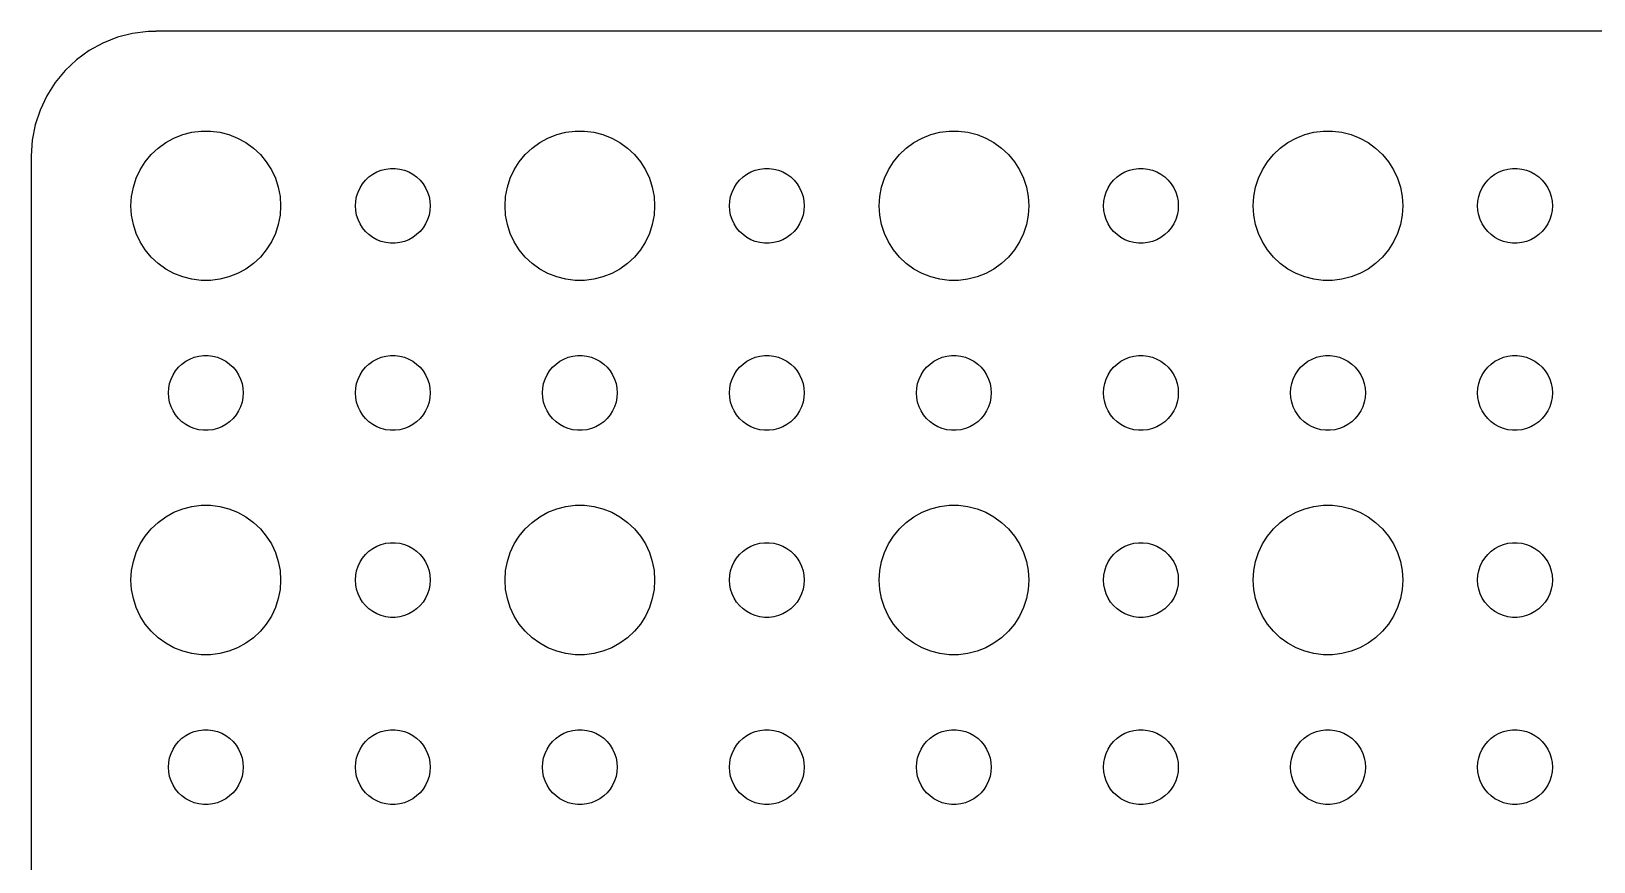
# Model space of a CAD drawing. Extents: x -67 to 67, y -67 to 67.
# Drawn here: x -67 to -4.3, y 33.7 to 67 of the extents above; entities that cross this region are included whole.
import ezdxf

# ---------------------------------------------------------------- set-up
doc = ezdxf.new("R2010")
doc.units = 0
doc.layers.get('0').update_dxf_attribs({"linetype": 'CONTINUOUS'})

msp = doc.modelspace()

# ---------------------------------------------------------------- linework, layer by layer
msp.add_lwpolyline([(62, 66.997), (-62, 66.997), (-62, 66.9901), (-62.314, 66.9901), (-62.9369, 66.9114), (-63.5451, 66.7553), (-64.1289, 66.5241), (-64.6791, 66.2216), (-65.1871, 65.8526), (-65.6448, 65.4227), (-66.0451, 64.9389), (-66.3815, 64.4088), (-66.6489, 63.8406), (-66.8429, 63.2434), (-66.9606, 62.6267), (-67, 62), (-67, -62)])
for points in [[(-60.1884, 57.0059), (-60.5621, 57.0531), (-60.9271, 57.1468), (-61.2773, 57.2855), (-61.6075, 57.467), (-61.9123, 57.6885), (-62.1869, 57.9464), (-62.4271, 58.2366), (-62.6289, 58.5547), (-62.7893, 58.8956), (-62.9057, 59.2539), (-62.9763, 59.624), (-63, 60), (-62.9763, 60.376), (-62.9057, 60.7461), (-62.7893, 61.1044), (-62.6289, 61.4453), (-62.4271, 61.7634), (-62.1869, 62.0536), (-61.9123, 62.3115), (-61.6075, 62.533), (-61.2773, 62.7145), (-60.9271, 62.8532), (-60.5621, 62.9469), (-60.1884, 62.9941), (-59.8116, 62.9941), (-59.4379, 62.9469), (-59.0729, 62.8532), (-58.7227, 62.7145), (-58.3925, 62.533), (-58.0877, 62.3115), (-57.8131, 62.0536), (-57.5729, 61.7634), (-57.3711, 61.4453), (-57.2107, 61.1044), (-57.0943, 60.7461), (-57.0237, 60.376), (-57, 60), (-57.0237, 59.624), (-57.0943, 59.2539), (-57.2107, 58.8956), (-57.3711, 58.5547), (-57.5729, 58.2366), (-57.8131, 57.9464), (-58.0877, 57.6885), (-58.3925, 57.467), (-58.7227, 57.2855), (-59.0729, 57.1468), (-59.4379, 57.0531), (-59.8116, 57.0059)], [(-45.1884, 57.0059), (-45.5621, 57.0531), (-45.9271, 57.1468), (-46.2773, 57.2855), (-46.6075, 57.467), (-46.9123, 57.6885), (-47.1869, 57.9464), (-47.4271, 58.2366), (-47.6289, 58.5547), (-47.7893, 58.8956), (-47.9057, 59.2539), (-47.9763, 59.624), (-48, 60), (-47.9763, 60.376), (-47.9057, 60.7461), (-47.7893, 61.1044), (-47.6289, 61.4453), (-47.4271, 61.7634), (-47.1869, 62.0536), (-46.9123, 62.3115), (-46.6075, 62.533), (-46.2773, 62.7145), (-45.9271, 62.8532), (-45.5621, 62.9469), (-45.1884, 62.9941), (-44.8116, 62.9941), (-44.4379, 62.9469), (-44.0729, 62.8532), (-43.7227, 62.7145), (-43.3925, 62.533), (-43.0877, 62.3115), (-42.8131, 62.0536), (-42.5729, 61.7634), (-42.3711, 61.4453), (-42.2107, 61.1044), (-42.0943, 60.7461), (-42.0237, 60.376), (-42, 60), (-42.0237, 59.624), (-42.0943, 59.2539), (-42.2107, 58.8956), (-42.3711, 58.5547), (-42.5729, 58.2366), (-42.8131, 57.9464), (-43.0877, 57.6885), (-43.3925, 57.467), (-43.7227, 57.2855), (-44.0729, 57.1468), (-44.4379, 57.0531), (-44.8116, 57.0059)], [(-30.1884, 57.0059), (-30.5621, 57.0531), (-30.9271, 57.1468), (-31.2773, 57.2855), (-31.6075, 57.467), (-31.9123, 57.6885), (-32.1869, 57.9464), (-32.4271, 58.2366), (-32.6289, 58.5547), (-32.7893, 58.8956), (-32.9057, 59.2539), (-32.9763, 59.624), (-33, 60), (-32.9763, 60.376), (-32.9057, 60.7461), (-32.7893, 61.1044), (-32.6289, 61.4453), (-32.4271, 61.7634), (-32.1869, 62.0536), (-31.9123, 62.3115), (-31.6075, 62.533), (-31.2773, 62.7145), (-30.9271, 62.8532), (-30.5621, 62.9469), (-30.1884, 62.9941), (-29.8116, 62.9941), (-29.4379, 62.9469), (-29.0729, 62.8532), (-28.7227, 62.7145), (-28.3925, 62.533), (-28.0877, 62.3115), (-27.8131, 62.0536), (-27.5729, 61.7634), (-27.3711, 61.4453), (-27.2107, 61.1044), (-27.0943, 60.7461), (-27.0237, 60.376), (-27, 60), (-27.0237, 59.624), (-27.0943, 59.2539), (-27.2107, 58.8956), (-27.3711, 58.5547), (-27.5729, 58.2366), (-27.8131, 57.9464), (-28.0877, 57.6885), (-28.3925, 57.467), (-28.7227, 57.2855), (-29.0729, 57.1468), (-29.4379, 57.0531), (-29.8116, 57.0059)], [(-15.1884, 57.0059), (-15.5621, 57.0531), (-15.9271, 57.1468), (-16.2773, 57.2855), (-16.6075, 57.467), (-16.9123, 57.6885), (-17.1869, 57.9464), (-17.4271, 58.2366), (-17.6289, 58.5547), (-17.7893, 58.8956), (-17.9057, 59.2539), (-17.9763, 59.624), (-18, 60), (-17.9763, 60.376), (-17.9057, 60.7461), (-17.7893, 61.1044), (-17.6289, 61.4453), (-17.4271, 61.7634), (-17.1869, 62.0536), (-16.9123, 62.3115), (-16.6075, 62.533), (-16.2773, 62.7145), (-15.9271, 62.8532), (-15.5621, 62.9469), (-15.1884, 62.9941), (-14.8116, 62.9941), (-14.4379, 62.9469), (-14.0729, 62.8532), (-13.7227, 62.7145), (-13.3925, 62.533), (-13.0877, 62.3115), (-12.8131, 62.0536), (-12.5729, 61.7634), (-12.3711, 61.4453), (-12.2107, 61.1044), (-12.0943, 60.7461), (-12.0237, 60.376), (-12, 60), (-12.0237, 59.624), (-12.0943, 59.2539), (-12.2107, 58.8956), (-12.3711, 58.5547), (-12.5729, 58.2366), (-12.8131, 57.9464), (-13.0877, 57.6885), (-13.3925, 57.467), (-13.7227, 57.2855), (-14.0729, 57.1468), (-14.4379, 57.0531), (-14.8116, 57.0059)], [(-52.5942, 58.503), (-52.7811, 58.5266), (-52.9635, 58.5734), (-53.1387, 58.6428), (-53.3037, 58.7335), (-53.4561, 58.8442), (-53.5935, 58.9732), (-53.7135, 59.1183), (-53.8145, 59.2774), (-53.8947, 59.4478), (-53.9529, 59.627), (-53.9882, 59.812), (-54, 60), (-53.9882, 60.188), (-53.9529, 60.373), (-53.8947, 60.5522), (-53.8145, 60.7226), (-53.7135, 60.8817), (-53.5935, 61.0268), (-53.4561, 61.1558), (-53.3037, 61.2665), (-53.1387, 61.3572), (-52.9635, 61.4266), (-52.7811, 61.4734), (-52.5942, 61.497), (-52.4058, 61.497), (-52.2189, 61.4734), (-52.0365, 61.4266), (-51.8613, 61.3572), (-51.6963, 61.2665), (-51.5439, 61.1558), (-51.4065, 61.0268), (-51.2865, 60.8817), (-51.1855, 60.7226), (-51.1053, 60.5522), (-51.0471, 60.373), (-51.0118, 60.188), (-51, 60), (-51.0118, 59.812), (-51.0471, 59.627), (-51.1053, 59.4478), (-51.1855, 59.2774), (-51.2865, 59.1183), (-51.4065, 58.9732), (-51.5439, 58.8442), (-51.6963, 58.7335), (-51.8613, 58.6428), (-52.0365, 58.5734), (-52.2189, 58.5266), (-52.4058, 58.503)], [(-37.5942, 58.503), (-37.7811, 58.5266), (-37.9635, 58.5734), (-38.1387, 58.6428), (-38.3037, 58.7335), (-38.4561, 58.8442), (-38.5935, 58.9732), (-38.7135, 59.1183), (-38.8145, 59.2774), (-38.8947, 59.4478), (-38.9529, 59.627), (-38.9882, 59.812), (-39, 60), (-38.9882, 60.188), (-38.9529, 60.373), (-38.8947, 60.5522), (-38.8145, 60.7226), (-38.7135, 60.8817), (-38.5935, 61.0268), (-38.4561, 61.1558), (-38.3037, 61.2665), (-38.1387, 61.3572), (-37.9635, 61.4266), (-37.7811, 61.4734), (-37.5942, 61.497), (-37.4058, 61.497), (-37.2189, 61.4734), (-37.0365, 61.4266), (-36.8613, 61.3572), (-36.6963, 61.2665), (-36.5439, 61.1558), (-36.4065, 61.0268), (-36.2865, 60.8817), (-36.1855, 60.7226), (-36.1053, 60.5522), (-36.0471, 60.373), (-36.0118, 60.188), (-36, 60), (-36.0118, 59.812), (-36.0471, 59.627), (-36.1053, 59.4478), (-36.1855, 59.2774), (-36.2865, 59.1183), (-36.4065, 58.9732), (-36.5439, 58.8442), (-36.6963, 58.7335), (-36.8613, 58.6428), (-37.0365, 58.5734), (-37.2189, 58.5266), (-37.4058, 58.503)], [(-22.5942, 58.503), (-22.7811, 58.5266), (-22.9635, 58.5734), (-23.1387, 58.6428), (-23.3037, 58.7335), (-23.4561, 58.8442), (-23.5935, 58.9732), (-23.7135, 59.1183), (-23.8145, 59.2774), (-23.8947, 59.4478), (-23.9529, 59.627), (-23.9882, 59.812), (-24, 60), (-23.9882, 60.188), (-23.9529, 60.373), (-23.8947, 60.5522), (-23.8145, 60.7226), (-23.7135, 60.8817), (-23.5935, 61.0268), (-23.4561, 61.1558), (-23.3037, 61.2665), (-23.1387, 61.3572), (-22.9635, 61.4266), (-22.7811, 61.4734), (-22.5942, 61.497), (-22.4058, 61.497), (-22.2189, 61.4734), (-22.0365, 61.4266), (-21.8613, 61.3572), (-21.6963, 61.2665), (-21.5439, 61.1558), (-21.4065, 61.0268), (-21.2865, 60.8817), (-21.1855, 60.7226), (-21.1053, 60.5522), (-21.0471, 60.373), (-21.0118, 60.188), (-21, 60), (-21.0118, 59.812), (-21.0471, 59.627), (-21.1053, 59.4478), (-21.1855, 59.2774), (-21.2865, 59.1183), (-21.4065, 58.9732), (-21.5439, 58.8442), (-21.6963, 58.7335), (-21.8613, 58.6428), (-22.0365, 58.5734), (-22.2189, 58.5266), (-22.4058, 58.503)], [(-7.59419, 58.503), (-7.78107, 58.5266), (-7.96353, 58.5734), (-8.13867, 58.6428), (-8.30374, 58.7335), (-8.45614, 58.8442), (-8.59345, 58.9732), (-8.71353, 59.1183), (-8.81446, 59.2774), (-8.89466, 59.4478), (-8.95287, 59.627), (-8.98817, 59.812), (-9, 60), (-8.98817, 60.188), (-8.95287, 60.373), (-8.89466, 60.5522), (-8.81446, 60.7226), (-8.71353, 60.8817), (-8.59345, 61.0268), (-8.45614, 61.1558), (-8.30374, 61.2665), (-8.13867, 61.3572), (-7.96353, 61.4266), (-7.78107, 61.4734), (-7.59419, 61.497), (-7.40581, 61.497), (-7.21893, 61.4734), (-7.03647, 61.4266), (-6.86133, 61.3572), (-6.69626, 61.2665), (-6.54386, 61.1558), (-6.40655, 61.0268), (-6.28647, 60.8817), (-6.18554, 60.7226), (-6.10534, 60.5522), (-6.04713, 60.373), (-6.01183, 60.188), (-6, 60), (-6.01183, 59.812), (-6.04713, 59.627), (-6.10534, 59.4478), (-6.18554, 59.2774), (-6.28647, 59.1183), (-6.40655, 58.9732), (-6.54386, 58.8442), (-6.69626, 58.7335), (-6.86133, 58.6428), (-7.03647, 58.5734), (-7.21893, 58.5266), (-7.40581, 58.503)], [(-60.0942, 51.003), (-60.2811, 51.0266), (-60.4635, 51.0734), (-60.6387, 51.1428), (-60.8037, 51.2335), (-60.9561, 51.3442), (-61.0935, 51.4732), (-61.2135, 51.6183), (-61.3145, 51.7774), (-61.3947, 51.9478), (-61.4529, 52.127), (-61.4882, 52.312), (-61.5, 52.5), (-61.4882, 52.688), (-61.4529, 52.873), (-61.3947, 53.0522), (-61.3145, 53.2226), (-61.2135, 53.3817), (-61.0935, 53.5268), (-60.9561, 53.6558), (-60.8037, 53.7665), (-60.6387, 53.8572), (-60.4635, 53.9266), (-60.2811, 53.9734), (-60.0942, 53.997), (-59.9058, 53.997), (-59.7189, 53.9734), (-59.5365, 53.9266), (-59.3613, 53.8572), (-59.1963, 53.7665), (-59.0439, 53.6558), (-58.9065, 53.5268), (-58.7865, 53.3817), (-58.6855, 53.2226), (-58.6053, 53.0522), (-58.5471, 52.873), (-58.5118, 52.688), (-58.5, 52.5), (-58.5118, 52.312), (-58.5471, 52.127), (-58.6053, 51.9478), (-58.6855, 51.7774), (-58.7865, 51.6183), (-58.9065, 51.4732), (-59.0439, 51.3442), (-59.1963, 51.2335), (-59.3613, 51.1428), (-59.5365, 51.0734), (-59.7189, 51.0266), (-59.9058, 51.003)], [(-52.5942, 51.003), (-52.7811, 51.0266), (-52.9635, 51.0734), (-53.1387, 51.1428), (-53.3037, 51.2335), (-53.4561, 51.3442), (-53.5935, 51.4732), (-53.7135, 51.6183), (-53.8145, 51.7774), (-53.8947, 51.9478), (-53.9529, 52.127), (-53.9882, 52.312), (-54, 52.5), (-53.9882, 52.688), (-53.9529, 52.873), (-53.8947, 53.0522), (-53.8145, 53.2226), (-53.7135, 53.3817), (-53.5935, 53.5268), (-53.4561, 53.6558), (-53.3037, 53.7665), (-53.1387, 53.8572), (-52.9635, 53.9266), (-52.7811, 53.9734), (-52.5942, 53.997), (-52.4058, 53.997), (-52.2189, 53.9734), (-52.0365, 53.9266), (-51.8613, 53.8572), (-51.6963, 53.7665), (-51.5439, 53.6558), (-51.4065, 53.5268), (-51.2865, 53.3817), (-51.1855, 53.2226), (-51.1053, 53.0522), (-51.0471, 52.873), (-51.0118, 52.688), (-51, 52.5), (-51.0118, 52.312), (-51.0471, 52.127), (-51.1053, 51.9478), (-51.1855, 51.7774), (-51.2865, 51.6183), (-51.4065, 51.4732), (-51.5439, 51.3442), (-51.6963, 51.2335), (-51.8613, 51.1428), (-52.0365, 51.0734), (-52.2189, 51.0266), (-52.4058, 51.003)], [(-45.0942, 51.003), (-45.2811, 51.0266), (-45.4635, 51.0734), (-45.6387, 51.1428), (-45.8037, 51.2335), (-45.9561, 51.3442), (-46.0935, 51.4732), (-46.2135, 51.6183), (-46.3145, 51.7774), (-46.3947, 51.9478), (-46.4529, 52.127), (-46.4882, 52.312), (-46.5, 52.5), (-46.4882, 52.688), (-46.4529, 52.873), (-46.3947, 53.0522), (-46.3145, 53.2226), (-46.2135, 53.3817), (-46.0935, 53.5268), (-45.9561, 53.6558), (-45.8037, 53.7665), (-45.6387, 53.8572), (-45.4635, 53.9266), (-45.2811, 53.9734), (-45.0942, 53.997), (-44.9058, 53.997), (-44.7189, 53.9734), (-44.5365, 53.9266), (-44.3613, 53.8572), (-44.1963, 53.7665), (-44.0439, 53.6558), (-43.9065, 53.5268), (-43.7865, 53.3817), (-43.6855, 53.2226), (-43.6053, 53.0522), (-43.5471, 52.873), (-43.5118, 52.688), (-43.5, 52.5), (-43.5118, 52.312), (-43.5471, 52.127), (-43.6053, 51.9478), (-43.6855, 51.7774), (-43.7865, 51.6183), (-43.9065, 51.4732), (-44.0439, 51.3442), (-44.1963, 51.2335), (-44.3613, 51.1428), (-44.5365, 51.0734), (-44.7189, 51.0266), (-44.9058, 51.003)], [(-37.5942, 51.003), (-37.7811, 51.0266), (-37.9635, 51.0734), (-38.1387, 51.1428), (-38.3037, 51.2335), (-38.4561, 51.3442), (-38.5935, 51.4732), (-38.7135, 51.6183), (-38.8145, 51.7774), (-38.8947, 51.9478), (-38.9529, 52.127), (-38.9882, 52.312), (-39, 52.5), (-38.9882, 52.688), (-38.9529, 52.873), (-38.8947, 53.0522), (-38.8145, 53.2226), (-38.7135, 53.3817), (-38.5935, 53.5268), (-38.4561, 53.6558), (-38.3037, 53.7665), (-38.1387, 53.8572), (-37.9635, 53.9266), (-37.7811, 53.9734), (-37.5942, 53.997), (-37.4058, 53.997), (-37.2189, 53.9734), (-37.0365, 53.9266), (-36.8613, 53.8572), (-36.6963, 53.7665), (-36.5439, 53.6558), (-36.4065, 53.5268), (-36.2865, 53.3817), (-36.1855, 53.2226), (-36.1053, 53.0522), (-36.0471, 52.873), (-36.0118, 52.688), (-36, 52.5), (-36.0118, 52.312), (-36.0471, 52.127), (-36.1053, 51.9478), (-36.1855, 51.7774), (-36.2865, 51.6183), (-36.4065, 51.4732), (-36.5439, 51.3442), (-36.6963, 51.2335), (-36.8613, 51.1428), (-37.0365, 51.0734), (-37.2189, 51.0266), (-37.4058, 51.003)], [(-30.0942, 51.003), (-30.2811, 51.0266), (-30.4635, 51.0734), (-30.6387, 51.1428), (-30.8037, 51.2335), (-30.9561, 51.3442), (-31.0935, 51.4732), (-31.2135, 51.6183), (-31.3145, 51.7774), (-31.3947, 51.9478), (-31.4529, 52.127), (-31.4882, 52.312), (-31.5, 52.5), (-31.4882, 52.688), (-31.4529, 52.873), (-31.3947, 53.0522), (-31.3145, 53.2226), (-31.2135, 53.3817), (-31.0935, 53.5268), (-30.9561, 53.6558), (-30.8037, 53.7665), (-30.6387, 53.8572), (-30.4635, 53.9266), (-30.2811, 53.9734), (-30.0942, 53.997), (-29.9058, 53.997), (-29.7189, 53.9734), (-29.5365, 53.9266), (-29.3613, 53.8572), (-29.1963, 53.7665), (-29.0439, 53.6558), (-28.9065, 53.5268), (-28.7865, 53.3817), (-28.6855, 53.2226), (-28.6053, 53.0522), (-28.5471, 52.873), (-28.5118, 52.688), (-28.5, 52.5), (-28.5118, 52.312), (-28.5471, 52.127), (-28.6053, 51.9478), (-28.6855, 51.7774), (-28.7865, 51.6183), (-28.9065, 51.4732), (-29.0439, 51.3442), (-29.1963, 51.2335), (-29.3613, 51.1428), (-29.5365, 51.0734), (-29.7189, 51.0266), (-29.9058, 51.003)], [(-22.5942, 51.003), (-22.7811, 51.0266), (-22.9635, 51.0734), (-23.1387, 51.1428), (-23.3037, 51.2335), (-23.4561, 51.3442), (-23.5935, 51.4732), (-23.7135, 51.6183), (-23.8145, 51.7774), (-23.8947, 51.9478), (-23.9529, 52.127), (-23.9882, 52.312), (-24, 52.5), (-23.9882, 52.688), (-23.9529, 52.873), (-23.8947, 53.0522), (-23.8145, 53.2226), (-23.7135, 53.3817), (-23.5935, 53.5268), (-23.4561, 53.6558), (-23.3037, 53.7665), (-23.1387, 53.8572), (-22.9635, 53.9266), (-22.7811, 53.9734), (-22.5942, 53.997), (-22.4058, 53.997), (-22.2189, 53.9734), (-22.0365, 53.9266), (-21.8613, 53.8572), (-21.6963, 53.7665), (-21.5439, 53.6558), (-21.4065, 53.5268), (-21.2865, 53.3817), (-21.1855, 53.2226), (-21.1053, 53.0522), (-21.0471, 52.873), (-21.0118, 52.688), (-21, 52.5), (-21.0118, 52.312), (-21.0471, 52.127), (-21.1053, 51.9478), (-21.1855, 51.7774), (-21.2865, 51.6183), (-21.4065, 51.4732), (-21.5439, 51.3442), (-21.6963, 51.2335), (-21.8613, 51.1428), (-22.0365, 51.0734), (-22.2189, 51.0266), (-22.4058, 51.003)], [(-15.0942, 51.003), (-15.2811, 51.0266), (-15.4635, 51.0734), (-15.6387, 51.1428), (-15.8037, 51.2335), (-15.9561, 51.3442), (-16.0935, 51.4732), (-16.2135, 51.6183), (-16.3145, 51.7774), (-16.3947, 51.9478), (-16.4529, 52.127), (-16.4882, 52.312), (-16.5, 52.5), (-16.4882, 52.688), (-16.4529, 52.873), (-16.3947, 53.0522), (-16.3145, 53.2226), (-16.2135, 53.3817), (-16.0935, 53.5268), (-15.9561, 53.6558), (-15.8037, 53.7665), (-15.6387, 53.8572), (-15.4635, 53.9266), (-15.2811, 53.9734), (-15.0942, 53.997), (-14.9058, 53.997), (-14.7189, 53.9734), (-14.5365, 53.9266), (-14.3613, 53.8572), (-14.1963, 53.7665), (-14.0439, 53.6558), (-13.9065, 53.5268), (-13.7865, 53.3817), (-13.6855, 53.2226), (-13.6053, 53.0522), (-13.5471, 52.873), (-13.5118, 52.688), (-13.5, 52.5), (-13.5118, 52.312), (-13.5471, 52.127), (-13.6053, 51.9478), (-13.6855, 51.7774), (-13.7865, 51.6183), (-13.9065, 51.4732), (-14.0439, 51.3442), (-14.1963, 51.2335), (-14.3613, 51.1428), (-14.5365, 51.0734), (-14.7189, 51.0266), (-14.9058, 51.003)], [(-7.59419, 51.003), (-7.78107, 51.0266), (-7.96353, 51.0734), (-8.13867, 51.1428), (-8.30374, 51.2335), (-8.45614, 51.3442), (-8.59345, 51.4732), (-8.71353, 51.6183), (-8.81446, 51.7774), (-8.89466, 51.9478), (-8.95287, 52.127), (-8.98817, 52.312), (-9, 52.5), (-8.98817, 52.688), (-8.95287, 52.873), (-8.89466, 53.0522), (-8.81446, 53.2226), (-8.71353, 53.3817), (-8.59345, 53.5268), (-8.45614, 53.6558), (-8.30374, 53.7665), (-8.13867, 53.8572), (-7.96353, 53.9266), (-7.78107, 53.9734), (-7.59419, 53.997), (-7.40581, 53.997), (-7.21893, 53.9734), (-7.03647, 53.9266), (-6.86133, 53.8572), (-6.69626, 53.7665), (-6.54386, 53.6558), (-6.40655, 53.5268), (-6.28647, 53.3817), (-6.18554, 53.2226), (-6.10534, 53.0522), (-6.04713, 52.873), (-6.01183, 52.688), (-6, 52.5), (-6.01183, 52.312), (-6.04713, 52.127), (-6.10534, 51.9478), (-6.18554, 51.7774), (-6.28647, 51.6183), (-6.40655, 51.4732), (-6.54386, 51.3442), (-6.69626, 51.2335), (-6.86133, 51.1428), (-7.03647, 51.0734), (-7.21893, 51.0266), (-7.40581, 51.003)], [(-60.1884, 42.0059), (-60.5621, 42.0531), (-60.9271, 42.1468), (-61.2773, 42.2855), (-61.6075, 42.467), (-61.9123, 42.6885), (-62.1869, 42.9464), (-62.4271, 43.2366), (-62.6289, 43.5547), (-62.7893, 43.8956), (-62.9057, 44.2539), (-62.9763, 44.624), (-63, 45), (-62.9763, 45.376), (-62.9057, 45.7461), (-62.7893, 46.1044), (-62.6289, 46.4453), (-62.4271, 46.7634), (-62.1869, 47.0536), (-61.9123, 47.3115), (-61.6075, 47.533), (-61.2773, 47.7145), (-60.9271, 47.8532), (-60.5621, 47.9469), (-60.1884, 47.9941), (-59.8116, 47.9941), (-59.4379, 47.9469), (-59.0729, 47.8532), (-58.7227, 47.7145), (-58.3925, 47.533), (-58.0877, 47.3115), (-57.8131, 47.0536), (-57.5729, 46.7634), (-57.3711, 46.4453), (-57.2107, 46.1044), (-57.0943, 45.7461), (-57.0237, 45.376), (-57, 45), (-57.0237, 44.624), (-57.0943, 44.2539), (-57.2107, 43.8956), (-57.3711, 43.5547), (-57.5729, 43.2366), (-57.8131, 42.9464), (-58.0877, 42.6885), (-58.3925, 42.467), (-58.7227, 42.2855), (-59.0729, 42.1468), (-59.4379, 42.0531), (-59.8116, 42.0059)], [(-45.1884, 42.0059), (-45.5621, 42.0531), (-45.9271, 42.1468), (-46.2773, 42.2855), (-46.6075, 42.467), (-46.9123, 42.6885), (-47.1869, 42.9464), (-47.4271, 43.2366), (-47.6289, 43.5547), (-47.7893, 43.8956), (-47.9057, 44.2539), (-47.9763, 44.624), (-48, 45), (-47.9763, 45.376), (-47.9057, 45.7461), (-47.7893, 46.1044), (-47.6289, 46.4453), (-47.4271, 46.7634), (-47.1869, 47.0536), (-46.9123, 47.3115), (-46.6075, 47.533), (-46.2773, 47.7145), (-45.9271, 47.8532), (-45.5621, 47.9469), (-45.1884, 47.9941), (-44.8116, 47.9941), (-44.4379, 47.9469), (-44.0729, 47.8532), (-43.7227, 47.7145), (-43.3925, 47.533), (-43.0877, 47.3115), (-42.8131, 47.0536), (-42.5729, 46.7634), (-42.3711, 46.4453), (-42.2107, 46.1044), (-42.0943, 45.7461), (-42.0237, 45.376), (-42, 45), (-42.0237, 44.624), (-42.0943, 44.2539), (-42.2107, 43.8956), (-42.3711, 43.5547), (-42.5729, 43.2366), (-42.8131, 42.9464), (-43.0877, 42.6885), (-43.3925, 42.467), (-43.7227, 42.2855), (-44.0729, 42.1468), (-44.4379, 42.0531), (-44.8116, 42.0059)], [(-30.1884, 42.0059), (-30.5621, 42.0531), (-30.9271, 42.1468), (-31.2773, 42.2855), (-31.6075, 42.467), (-31.9123, 42.6885), (-32.1869, 42.9464), (-32.4271, 43.2366), (-32.6289, 43.5547), (-32.7893, 43.8956), (-32.9057, 44.2539), (-32.9763, 44.624), (-33, 45), (-32.9763, 45.376), (-32.9057, 45.7461), (-32.7893, 46.1044), (-32.6289, 46.4453), (-32.4271, 46.7634), (-32.1869, 47.0536), (-31.9123, 47.3115), (-31.6075, 47.533), (-31.2773, 47.7145), (-30.9271, 47.8532), (-30.5621, 47.9469), (-30.1884, 47.9941), (-29.8116, 47.9941), (-29.4379, 47.9469), (-29.0729, 47.8532), (-28.7227, 47.7145), (-28.3925, 47.533), (-28.0877, 47.3115), (-27.8131, 47.0536), (-27.5729, 46.7634), (-27.3711, 46.4453), (-27.2107, 46.1044), (-27.0943, 45.7461), (-27.0237, 45.376), (-27, 45), (-27.0237, 44.624), (-27.0943, 44.2539), (-27.2107, 43.8956), (-27.3711, 43.5547), (-27.5729, 43.2366), (-27.8131, 42.9464), (-28.0877, 42.6885), (-28.3925, 42.467), (-28.7227, 42.2855), (-29.0729, 42.1468), (-29.4379, 42.0531), (-29.8116, 42.0059)], [(-15.1884, 42.0059), (-15.5621, 42.0531), (-15.9271, 42.1468), (-16.2773, 42.2855), (-16.6075, 42.467), (-16.9123, 42.6885), (-17.1869, 42.9464), (-17.4271, 43.2366), (-17.6289, 43.5547), (-17.7893, 43.8956), (-17.9057, 44.2539), (-17.9763, 44.624), (-18, 45), (-17.9763, 45.376), (-17.9057, 45.7461), (-17.7893, 46.1044), (-17.6289, 46.4453), (-17.4271, 46.7634), (-17.1869, 47.0536), (-16.9123, 47.3115), (-16.6075, 47.533), (-16.2773, 47.7145), (-15.9271, 47.8532), (-15.5621, 47.9469), (-15.1884, 47.9941), (-14.8116, 47.9941), (-14.4379, 47.9469), (-14.0729, 47.8532), (-13.7227, 47.7145), (-13.3925, 47.533), (-13.0877, 47.3115), (-12.8131, 47.0536), (-12.5729, 46.7634), (-12.3711, 46.4453), (-12.2107, 46.1044), (-12.0943, 45.7461), (-12.0237, 45.376), (-12, 45), (-12.0237, 44.624), (-12.0943, 44.2539), (-12.2107, 43.8956), (-12.3711, 43.5547), (-12.5729, 43.2366), (-12.8131, 42.9464), (-13.0877, 42.6885), (-13.3925, 42.467), (-13.7227, 42.2855), (-14.0729, 42.1468), (-14.4379, 42.0531), (-14.8116, 42.0059)], [(-52.5942, 43.503), (-52.7811, 43.5266), (-52.9635, 43.5734), (-53.1387, 43.6428), (-53.3037, 43.7335), (-53.4561, 43.8442), (-53.5935, 43.9732), (-53.7135, 44.1183), (-53.8145, 44.2774), (-53.8947, 44.4478), (-53.9529, 44.627), (-53.9882, 44.812), (-54, 45), (-53.9882, 45.188), (-53.9529, 45.373), (-53.8947, 45.5522), (-53.8145, 45.7226), (-53.7135, 45.8817), (-53.5935, 46.0268), (-53.4561, 46.1558), (-53.3037, 46.2665), (-53.1387, 46.3572), (-52.9635, 46.4266), (-52.7811, 46.4734), (-52.5942, 46.497), (-52.4058, 46.497), (-52.2189, 46.4734), (-52.0365, 46.4266), (-51.8613, 46.3572), (-51.6963, 46.2665), (-51.5439, 46.1558), (-51.4065, 46.0268), (-51.2865, 45.8817), (-51.1855, 45.7226), (-51.1053, 45.5522), (-51.0471, 45.373), (-51.0118, 45.188), (-51, 45), (-51.0118, 44.812), (-51.0471, 44.627), (-51.1053, 44.4478), (-51.1855, 44.2774), (-51.2865, 44.1183), (-51.4065, 43.9732), (-51.5439, 43.8442), (-51.6963, 43.7335), (-51.8613, 43.6428), (-52.0365, 43.5734), (-52.2189, 43.5266), (-52.4058, 43.503)], [(-37.5942, 43.503), (-37.7811, 43.5266), (-37.9635, 43.5734), (-38.1387, 43.6428), (-38.3037, 43.7335), (-38.4561, 43.8442), (-38.5935, 43.9732), (-38.7135, 44.1183), (-38.8145, 44.2774), (-38.8947, 44.4478), (-38.9529, 44.627), (-38.9882, 44.812), (-39, 45), (-38.9882, 45.188), (-38.9529, 45.373), (-38.8947, 45.5522), (-38.8145, 45.7226), (-38.7135, 45.8817), (-38.5935, 46.0268), (-38.4561, 46.1558), (-38.3037, 46.2665), (-38.1387, 46.3572), (-37.9635, 46.4266), (-37.7811, 46.4734), (-37.5942, 46.497), (-37.4058, 46.497), (-37.2189, 46.4734), (-37.0365, 46.4266), (-36.8613, 46.3572), (-36.6963, 46.2665), (-36.5439, 46.1558), (-36.4065, 46.0268), (-36.2865, 45.8817), (-36.1855, 45.7226), (-36.1053, 45.5522), (-36.0471, 45.373), (-36.0118, 45.188), (-36, 45), (-36.0118, 44.812), (-36.0471, 44.627), (-36.1053, 44.4478), (-36.1855, 44.2774), (-36.2865, 44.1183), (-36.4065, 43.9732), (-36.5439, 43.8442), (-36.6963, 43.7335), (-36.8613, 43.6428), (-37.0365, 43.5734), (-37.2189, 43.5266), (-37.4058, 43.503)], [(-22.5942, 43.503), (-22.7811, 43.5266), (-22.9635, 43.5734), (-23.1387, 43.6428), (-23.3037, 43.7335), (-23.4561, 43.8442), (-23.5935, 43.9732), (-23.7135, 44.1183), (-23.8145, 44.2774), (-23.8947, 44.4478), (-23.9529, 44.627), (-23.9882, 44.812), (-24, 45), (-23.9882, 45.188), (-23.9529, 45.373), (-23.8947, 45.5522), (-23.8145, 45.7226), (-23.7135, 45.8817), (-23.5935, 46.0268), (-23.4561, 46.1558), (-23.3037, 46.2665), (-23.1387, 46.3572), (-22.9635, 46.4266), (-22.7811, 46.4734), (-22.5942, 46.497), (-22.4058, 46.497), (-22.2189, 46.4734), (-22.0365, 46.4266), (-21.8613, 46.3572), (-21.6963, 46.2665), (-21.5439, 46.1558), (-21.4065, 46.0268), (-21.2865, 45.8817), (-21.1855, 45.7226), (-21.1053, 45.5522), (-21.0471, 45.373), (-21.0118, 45.188), (-21, 45), (-21.0118, 44.812), (-21.0471, 44.627), (-21.1053, 44.4478), (-21.1855, 44.2774), (-21.2865, 44.1183), (-21.4065, 43.9732), (-21.5439, 43.8442), (-21.6963, 43.7335), (-21.8613, 43.6428), (-22.0365, 43.5734), (-22.2189, 43.5266), (-22.4058, 43.503)], [(-7.59419, 43.503), (-7.78107, 43.5266), (-7.96353, 43.5734), (-8.13867, 43.6428), (-8.30374, 43.7335), (-8.45614, 43.8442), (-8.59345, 43.9732), (-8.71353, 44.1183), (-8.81446, 44.2774), (-8.89466, 44.4478), (-8.95287, 44.627), (-8.98817, 44.812), (-9, 45), (-8.98817, 45.188), (-8.95287, 45.373), (-8.89466, 45.5522), (-8.81446, 45.7226), (-8.71353, 45.8817), (-8.59345, 46.0268), (-8.45614, 46.1558), (-8.30374, 46.2665), (-8.13867, 46.3572), (-7.96353, 46.4266), (-7.78107, 46.4734), (-7.59419, 46.497), (-7.40581, 46.497), (-7.21893, 46.4734), (-7.03647, 46.4266), (-6.86133, 46.3572), (-6.69626, 46.2665), (-6.54386, 46.1558), (-6.40655, 46.0268), (-6.28647, 45.8817), (-6.18554, 45.7226), (-6.10534, 45.5522), (-6.04713, 45.373), (-6.01183, 45.188), (-6, 45), (-6.01183, 44.812), (-6.04713, 44.627), (-6.10534, 44.4478), (-6.18554, 44.2774), (-6.28647, 44.1183), (-6.40655, 43.9732), (-6.54386, 43.8442), (-6.69626, 43.7335), (-6.86133, 43.6428), (-7.03647, 43.5734), (-7.21893, 43.5266), (-7.40581, 43.503)], [(-60.0942, 36.003), (-60.2811, 36.0266), (-60.4635, 36.0734), (-60.6387, 36.1428), (-60.8037, 36.2335), (-60.9561, 36.3442), (-61.0935, 36.4732), (-61.2135, 36.6183), (-61.3145, 36.7774), (-61.3947, 36.9478), (-61.4529, 37.127), (-61.4882, 37.312), (-61.5, 37.5), (-61.4882, 37.688), (-61.4529, 37.873), (-61.3947, 38.0522), (-61.3145, 38.2226), (-61.2135, 38.3817), (-61.0935, 38.5268), (-60.9561, 38.6558), (-60.8037, 38.7665), (-60.6387, 38.8572), (-60.4635, 38.9266), (-60.2811, 38.9734), (-60.0942, 38.997), (-59.9058, 38.997), (-59.7189, 38.9734), (-59.5365, 38.9266), (-59.3613, 38.8572), (-59.1963, 38.7665), (-59.0439, 38.6558), (-58.9065, 38.5268), (-58.7865, 38.3817), (-58.6855, 38.2226), (-58.6053, 38.0522), (-58.5471, 37.873), (-58.5118, 37.688), (-58.5, 37.5), (-58.5118, 37.312), (-58.5471, 37.127), (-58.6053, 36.9478), (-58.6855, 36.7774), (-58.7865, 36.6183), (-58.9065, 36.4732), (-59.0439, 36.3442), (-59.1963, 36.2335), (-59.3613, 36.1428), (-59.5365, 36.0734), (-59.7189, 36.0266), (-59.9058, 36.003)], [(-52.5942, 36.003), (-52.7811, 36.0266), (-52.9635, 36.0734), (-53.1387, 36.1428), (-53.3037, 36.2335), (-53.4561, 36.3442), (-53.5935, 36.4732), (-53.7135, 36.6183), (-53.8145, 36.7774), (-53.8947, 36.9478), (-53.9529, 37.127), (-53.9882, 37.312), (-54, 37.5), (-53.9882, 37.688), (-53.9529, 37.873), (-53.8947, 38.0522), (-53.8145, 38.2226), (-53.7135, 38.3817), (-53.5935, 38.5268), (-53.4561, 38.6558), (-53.3037, 38.7665), (-53.1387, 38.8572), (-52.9635, 38.9266), (-52.7811, 38.9734), (-52.5942, 38.997), (-52.4058, 38.997), (-52.2189, 38.9734), (-52.0365, 38.9266), (-51.8613, 38.8572), (-51.6963, 38.7665), (-51.5439, 38.6558), (-51.4065, 38.5268), (-51.2865, 38.3817), (-51.1855, 38.2226), (-51.1053, 38.0522), (-51.0471, 37.873), (-51.0118, 37.688), (-51, 37.5), (-51.0118, 37.312), (-51.0471, 37.127), (-51.1053, 36.9478), (-51.1855, 36.7774), (-51.2865, 36.6183), (-51.4065, 36.4732), (-51.5439, 36.3442), (-51.6963, 36.2335), (-51.8613, 36.1428), (-52.0365, 36.0734), (-52.2189, 36.0266), (-52.4058, 36.003)], [(-45.0942, 36.003), (-45.2811, 36.0266), (-45.4635, 36.0734), (-45.6387, 36.1428), (-45.8037, 36.2335), (-45.9561, 36.3442), (-46.0935, 36.4732), (-46.2135, 36.6183), (-46.3145, 36.7774), (-46.3947, 36.9478), (-46.4529, 37.127), (-46.4882, 37.312), (-46.5, 37.5), (-46.4882, 37.688), (-46.4529, 37.873), (-46.3947, 38.0522), (-46.3145, 38.2226), (-46.2135, 38.3817), (-46.0935, 38.5268), (-45.9561, 38.6558), (-45.8037, 38.7665), (-45.6387, 38.8572), (-45.4635, 38.9266), (-45.2811, 38.9734), (-45.0942, 38.997), (-44.9058, 38.997), (-44.7189, 38.9734), (-44.5365, 38.9266), (-44.3613, 38.8572), (-44.1963, 38.7665), (-44.0439, 38.6558), (-43.9065, 38.5268), (-43.7865, 38.3817), (-43.6855, 38.2226), (-43.6053, 38.0522), (-43.5471, 37.873), (-43.5118, 37.688), (-43.5, 37.5), (-43.5118, 37.312), (-43.5471, 37.127), (-43.6053, 36.9478), (-43.6855, 36.7774), (-43.7865, 36.6183), (-43.9065, 36.4732), (-44.0439, 36.3442), (-44.1963, 36.2335), (-44.3613, 36.1428), (-44.5365, 36.0734), (-44.7189, 36.0266), (-44.9058, 36.003)], [(-37.5942, 36.003), (-37.7811, 36.0266), (-37.9635, 36.0734), (-38.1387, 36.1428), (-38.3037, 36.2335), (-38.4561, 36.3442), (-38.5935, 36.4732), (-38.7135, 36.6183), (-38.8145, 36.7774), (-38.8947, 36.9478), (-38.9529, 37.127), (-38.9882, 37.312), (-39, 37.5), (-38.9882, 37.688), (-38.9529, 37.873), (-38.8947, 38.0522), (-38.8145, 38.2226), (-38.7135, 38.3817), (-38.5935, 38.5268), (-38.4561, 38.6558), (-38.3037, 38.7665), (-38.1387, 38.8572), (-37.9635, 38.9266), (-37.7811, 38.9734), (-37.5942, 38.997), (-37.4058, 38.997), (-37.2189, 38.9734), (-37.0365, 38.9266), (-36.8613, 38.8572), (-36.6963, 38.7665), (-36.5439, 38.6558), (-36.4065, 38.5268), (-36.2865, 38.3817), (-36.1855, 38.2226), (-36.1053, 38.0522), (-36.0471, 37.873), (-36.0118, 37.688), (-36, 37.5), (-36.0118, 37.312), (-36.0471, 37.127), (-36.1053, 36.9478), (-36.1855, 36.7774), (-36.2865, 36.6183), (-36.4065, 36.4732), (-36.5439, 36.3442), (-36.6963, 36.2335), (-36.8613, 36.1428), (-37.0365, 36.0734), (-37.2189, 36.0266), (-37.4058, 36.003)], [(-30.0942, 36.003), (-30.2811, 36.0266), (-30.4635, 36.0734), (-30.6387, 36.1428), (-30.8037, 36.2335), (-30.9561, 36.3442), (-31.0935, 36.4732), (-31.2135, 36.6183), (-31.3145, 36.7774), (-31.3947, 36.9478), (-31.4529, 37.127), (-31.4882, 37.312), (-31.5, 37.5), (-31.4882, 37.688), (-31.4529, 37.873), (-31.3947, 38.0522), (-31.3145, 38.2226), (-31.2135, 38.3817), (-31.0935, 38.5268), (-30.9561, 38.6558), (-30.8037, 38.7665), (-30.6387, 38.8572), (-30.4635, 38.9266), (-30.2811, 38.9734), (-30.0942, 38.997), (-29.9058, 38.997), (-29.7189, 38.9734), (-29.5365, 38.9266), (-29.3613, 38.8572), (-29.1963, 38.7665), (-29.0439, 38.6558), (-28.9065, 38.5268), (-28.7865, 38.3817), (-28.6855, 38.2226), (-28.6053, 38.0522), (-28.5471, 37.873), (-28.5118, 37.688), (-28.5, 37.5), (-28.5118, 37.312), (-28.5471, 37.127), (-28.6053, 36.9478), (-28.6855, 36.7774), (-28.7865, 36.6183), (-28.9065, 36.4732), (-29.0439, 36.3442), (-29.1963, 36.2335), (-29.3613, 36.1428), (-29.5365, 36.0734), (-29.7189, 36.0266), (-29.9058, 36.003)], [(-22.5942, 36.003), (-22.7811, 36.0266), (-22.9635, 36.0734), (-23.1387, 36.1428), (-23.3037, 36.2335), (-23.4561, 36.3442), (-23.5935, 36.4732), (-23.7135, 36.6183), (-23.8145, 36.7774), (-23.8947, 36.9478), (-23.9529, 37.127), (-23.9882, 37.312), (-24, 37.5), (-23.9882, 37.688), (-23.9529, 37.873), (-23.8947, 38.0522), (-23.8145, 38.2226), (-23.7135, 38.3817), (-23.5935, 38.5268), (-23.4561, 38.6558), (-23.3037, 38.7665), (-23.1387, 38.8572), (-22.9635, 38.9266), (-22.7811, 38.9734), (-22.5942, 38.997), (-22.4058, 38.997), (-22.2189, 38.9734), (-22.0365, 38.9266), (-21.8613, 38.8572), (-21.6963, 38.7665), (-21.5439, 38.6558), (-21.4065, 38.5268), (-21.2865, 38.3817), (-21.1855, 38.2226), (-21.1053, 38.0522), (-21.0471, 37.873), (-21.0118, 37.688), (-21, 37.5), (-21.0118, 37.312), (-21.0471, 37.127), (-21.1053, 36.9478), (-21.1855, 36.7774), (-21.2865, 36.6183), (-21.4065, 36.4732), (-21.5439, 36.3442), (-21.6963, 36.2335), (-21.8613, 36.1428), (-22.0365, 36.0734), (-22.2189, 36.0266), (-22.4058, 36.003)], [(-15.0942, 36.003), (-15.2811, 36.0266), (-15.4635, 36.0734), (-15.6387, 36.1428), (-15.8037, 36.2335), (-15.9561, 36.3442), (-16.0935, 36.4732), (-16.2135, 36.6183), (-16.3145, 36.7774), (-16.3947, 36.9478), (-16.4529, 37.127), (-16.4882, 37.312), (-16.5, 37.5), (-16.4882, 37.688), (-16.4529, 37.873), (-16.3947, 38.0522), (-16.3145, 38.2226), (-16.2135, 38.3817), (-16.0935, 38.5268), (-15.9561, 38.6558), (-15.8037, 38.7665), (-15.6387, 38.8572), (-15.4635, 38.9266), (-15.2811, 38.9734), (-15.0942, 38.997), (-14.9058, 38.997), (-14.7189, 38.9734), (-14.5365, 38.9266), (-14.3613, 38.8572), (-14.1963, 38.7665), (-14.0439, 38.6558), (-13.9065, 38.5268), (-13.7865, 38.3817), (-13.6855, 38.2226), (-13.6053, 38.0522), (-13.5471, 37.873), (-13.5118, 37.688), (-13.5, 37.5), (-13.5118, 37.312), (-13.5471, 37.127), (-13.6053, 36.9478), (-13.6855, 36.7774), (-13.7865, 36.6183), (-13.9065, 36.4732), (-14.0439, 36.3442), (-14.1963, 36.2335), (-14.3613, 36.1428), (-14.5365, 36.0734), (-14.7189, 36.0266), (-14.9058, 36.003)], [(-7.59419, 36.003), (-7.78107, 36.0266), (-7.96353, 36.0734), (-8.13867, 36.1428), (-8.30374, 36.2335), (-8.45614, 36.3442), (-8.59345, 36.4732), (-8.71353, 36.6183), (-8.81446, 36.7774), (-8.89466, 36.9478), (-8.95287, 37.127), (-8.98817, 37.312), (-9, 37.5), (-8.98817, 37.688), (-8.95287, 37.873), (-8.89466, 38.0522), (-8.81446, 38.2226), (-8.71353, 38.3817), (-8.59345, 38.5268), (-8.45614, 38.6558), (-8.30374, 38.7665), (-8.13867, 38.8572), (-7.96353, 38.9266), (-7.78107, 38.9734), (-7.59419, 38.997), (-7.40581, 38.997), (-7.21893, 38.9734), (-7.03647, 38.9266), (-6.86133, 38.8572), (-6.69626, 38.7665), (-6.54386, 38.6558), (-6.40655, 38.5268), (-6.28647, 38.3817), (-6.18554, 38.2226), (-6.10534, 38.0522), (-6.04713, 37.873), (-6.01183, 37.688), (-6, 37.5), (-6.01183, 37.312), (-6.04713, 37.127), (-6.10534, 36.9478), (-6.18554, 36.7774), (-6.28647, 36.6183), (-6.40655, 36.4732), (-6.54386, 36.3442), (-6.69626, 36.2335), (-6.86133, 36.1428), (-7.03647, 36.0734), (-7.21893, 36.0266), (-7.40581, 36.003)]]:
    msp.add_lwpolyline(points, close=True)

doc.saveas('drawing.dxf')
